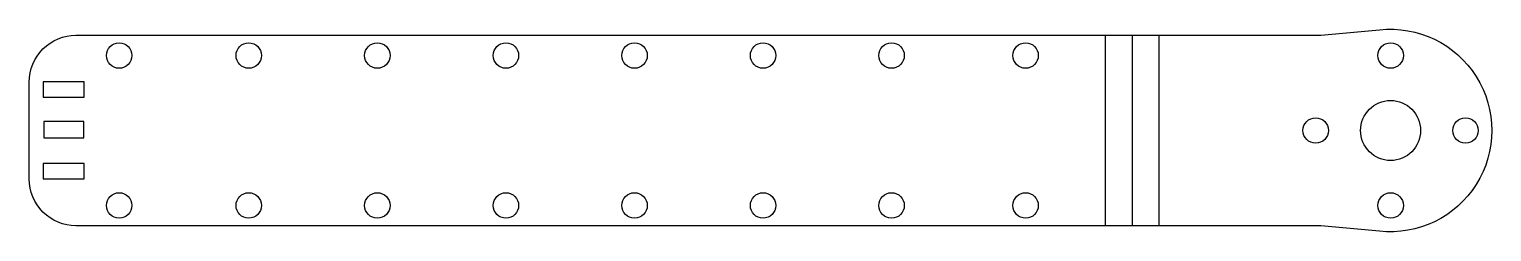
# Model space of a CAD drawing. Header units: millimetres. Extents: x -6 to 189, y -1 to 26.
import ezdxf

# ---------------------------------------------------------------- set-up
doc = ezdxf.new("R2010")
doc.units = ezdxf.units.MM

msp = doc.modelspace()

# ---------------------------------------------------------------- linework, layer by layer
at = {"layer": 'BEND'}
msp.add_line((141.01, 25.4), (141.01, 0), dxfattribs=at)
at = {"layer": 'BEND_EXTENT'}
for p, q in [((137.42, 0), (137.42, 25.4)), ((144.6, 0), (144.6, 25.4))]:
    msp.add_line(p, q, dxfattribs=at)
at = {"layer": 'INTERIOR_PROFILES'}
for points in [[(1.09, 17.14), (1.09, 19.17), (-4.36, 19.17), (-4.36, 17.14)], [(-4.3, 13.91), (-4.3, 11.7), (1.07, 11.7), (1.07, 13.91)], [(-4.36, 6.26), (1.09, 6.26), (1.09, 8.3), (-4.36, 8.3)]]:
    msp.add_lwpolyline(points, close=True, dxfattribs=at)
for centre, radius in [((5.77, 22.7), 1.7), ((23.07, 22.7), 1.7), ((40.24, 22.7), 1.7), ((57.4, 22.7), 1.7), ((74.57, 22.7), 1.7), ((91.73, 22.7), 1.7), ((108.88, 22.7), 1.7), ((126.77, 22.7), 1.7), ((175.5, 22.7), 1.7), ((175.5, 12.7), 4), ((165.5, 12.7), 1.7), ((185.5, 12.7), 1.7), ((5.77, 2.7), 1.7), ((23.07, 2.7), 1.7), ((40.24, 2.7), 1.7), ((57.4, 2.7), 1.7), ((74.57, 2.7), 1.7), ((91.73, 2.7), 1.7), ((108.88, 2.7), 1.7), ((126.77, 2.7), 1.7), ((175.5, 2.7), 1.7)]:
    msp.add_circle(centre, radius, dxfattribs=at)
at = {"layer": 'OUTER_PROFILES'}
msp.add_lwpolyline([(0, 25.4), (166.2, 25.4), (174, 26.12, -1.118034), (174, -0.72), (166.2, 0), (0, 0, -0.414214), (-6.23, 6.23), (-6.23, 19.17, -0.414214)], format="xyb", close=True, dxfattribs=at)

doc.saveas('drawing.dxf')
